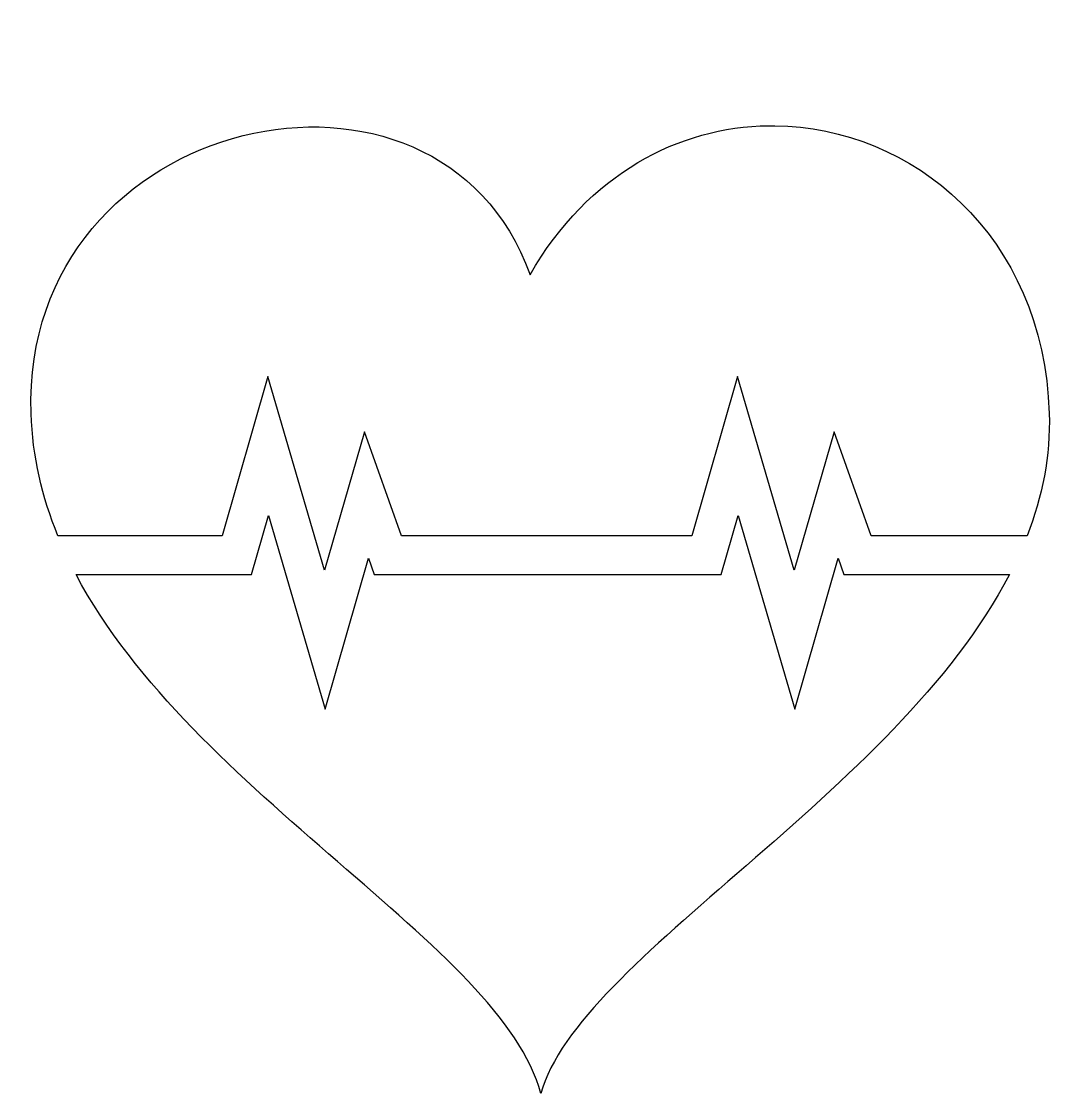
# Model space of a CAD drawing. Header units: centimetres. Extents: x -10.1 to 10.1, y -9.5 to 11.6.
import ezdxf

# ---------------------------------------------------------------- set-up
doc = ezdxf.new("R2010")
doc.units = ezdxf.units.CM
doc.header["$MEASUREMENT"] = 0
doc.layers.add('Layer 1', color=7, linetype='Continuous')

msp = doc.modelspace()

# ---------------------------------------------------------------- linework, layer by layer
at = {"layer": 'Layer 1'}
for points, knots in [([(4.66749, 9.52882), (4.6249, 9.52924), (4.58223, 9.52924), (4.53955, 9.52865), (4.53955, 9.52865), (4.53955, 9.52865), (4.53963, 9.52865), (4.53963, 9.52865), (4.53963, 9.52865), (2.78987, 9.50491), (1.01295, 8.59442), (-0.13444, 6.60717), (-0.13444, 6.60717), (-1.90178, 11.57329), (-10.10674, 9.82416), (-9.91741, 3.88734), (-9.91741, 3.88734), (-9.89042, 3.04111), (-9.701, 2.24334), (-9.39225, 1.48727), (-9.39225, 1.48727), (-9.39225, 1.48727), (-6.1685, 1.48726), (-6.1685, 1.48726), (-6.1685, 1.48726), (-6.1685, 1.48726), (-5.2737, 4.613), (-5.2737, 4.613), (-5.2737, 4.613), (-5.2737, 4.613), (-4.16152, 0.81223), (-4.16152, 0.81223), (-4.16152, 0.81223), (-4.16152, 0.81223), (-3.3831, 3.52414), (-3.3831, 3.52414), (-3.3831, 3.52414), (-3.3831, 3.52414), (-2.65621, 1.4873), (-2.65621, 1.4873), (-2.65621, 1.4873), (-2.65621, 1.4873), (3.04031, 1.48731), (3.04031, 1.48731), (3.04031, 1.48731), (3.04031, 1.48731), (3.9352, 4.61305), (3.9352, 4.61305), (3.9352, 4.61305), (3.9352, 4.61305), (5.04738, 0.81245), (5.04738, 0.81245), (5.04738, 0.81245), (5.04738, 0.81245), (5.8258, 3.52419), (5.8258, 3.52419), (5.8258, 3.52419), (5.8258, 3.52419), (6.55269, 1.48735), (6.55269, 1.48735), (6.55269, 1.48735), (6.55269, 1.48735), (9.61059, 1.48735), (9.61059, 1.48735), (9.61059, 1.48735), (9.90986, 2.25409), (10.07136, 3.0533), (10.04522, 3.88742), (10.04522, 3.88742), (9.93516, 7.38905), (7.35178, 9.49922), (4.66741, 9.5289), (4.66741, 9.5289), (4.66741, 9.5289), (4.66749, 9.52882), (4.66749, 9.52882)], [0, 0, 0, 0, 0.05, 0.05, 0.05, 0.05, 0.1, 0.1, 0.1, 0.1, 0.15, 0.15, 0.15, 0.15, 0.2, 0.2, 0.2, 0.2, 0.25, 0.25, 0.25, 0.25, 0.3, 0.3, 0.3, 0.3, 0.35, 0.35, 0.35, 0.35, 0.4, 0.4, 0.4, 0.4, 0.45, 0.45, 0.45, 0.45, 0.5, 0.5, 0.5, 0.5, 0.55, 0.55, 0.55, 0.55, 0.6, 0.6, 0.6, 0.6, 0.65, 0.65, 0.65, 0.65, 0.7, 0.7, 0.7, 0.7, 0.75, 0.75, 0.75, 0.75, 0.8, 0.8, 0.8, 0.8, 0.85, 0.85, 0.85, 0.85, 0.9, 0.9, 0.9, 0.9, 1, 1, 1, 1]), ([(-5.26573, 1.88322), (-5.26573, 1.88322), (-5.59641, 0.72824), (-5.59641, 0.72824), (-5.59641, 0.72824), (-5.59641, 0.72824), (-9.03647, 0.72824), (-9.03647, 0.72824), (-9.03647, 0.72824), (-6.73789, -3.61531), (-0.6983, -6.54953), (0.07906, -9.4509), (0.07906, -9.4509), (0.78672, -6.81034), (7.03973, -3.56923), (9.26556, 0.72828), (9.26556, 0.72828), (9.26556, 0.72828), (6.01766, 0.72828), (6.01766, 0.72828), (6.01766, 0.72828), (6.01766, 0.72828), (5.90423, 1.04631), (5.90423, 1.04631), (5.90423, 1.04631), (5.90423, 1.04631), (5.05438, -1.91422), (5.05438, -1.91422), (5.05438, -1.91422), (5.05438, -1.91422), (3.94313, 1.88317), (3.94313, 1.88317), (3.94313, 1.88317), (3.94313, 1.88317), (3.61253, 0.72832), (3.61253, 0.72832), (3.61253, 0.72832), (3.61253, 0.72832), (-3.19127, 0.72833), (-3.19127, 0.72833), (-3.19127, 0.72833), (-3.19127, 0.72833), (-3.3047, 1.04628), (-3.3047, 1.04628), (-3.3047, 1.04628), (-3.3047, 1.04628), (-4.15438, -1.91416), (-4.15438, -1.91416), (-4.15438, -1.91416), (-4.15438, -1.91416), (-5.26572, 1.88332), (-5.26572, 1.88332), (-5.26572, 1.88332), (-5.26572, 1.88332), (-5.26573, 1.88322), (-5.26573, 1.88322)], [0, 0, 0, 0, 0.06666667, 0.06666667, 0.06666667, 0.06666667, 0.13333333, 0.13333333, 0.13333333, 0.13333333, 0.2, 0.2, 0.2, 0.2, 0.26666667, 0.26666667, 0.26666667, 0.26666667, 0.33333333, 0.33333333, 0.33333333, 0.33333333, 0.4, 0.4, 0.4, 0.4, 0.46666667, 0.46666667, 0.46666667, 0.46666667, 0.53333333, 0.53333333, 0.53333333, 0.53333333, 0.6, 0.6, 0.6, 0.6, 0.66666667, 0.66666667, 0.66666667, 0.66666667, 0.73333333, 0.73333333, 0.73333333, 0.73333333, 0.8, 0.8, 0.8, 0.8, 0.86666667, 0.86666667, 0.86666667, 0.86666667, 1, 1, 1, 1])]:
    msp.add_open_spline(points, degree=3, knots=knots, dxfattribs=at)

doc.saveas('drawing.dxf')
